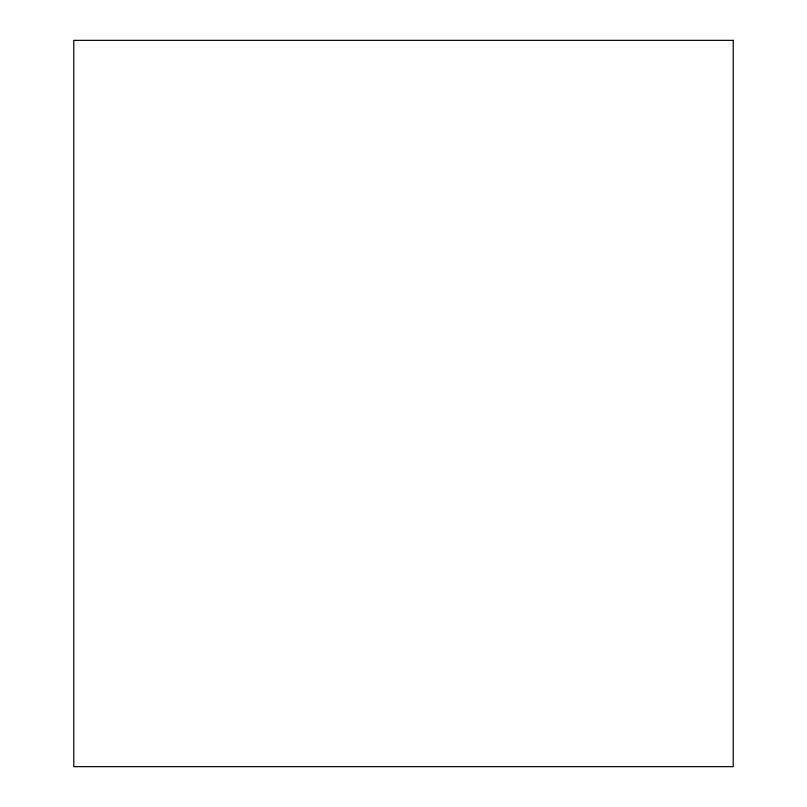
<?xml version="1.0" encoding="UTF-8"?>
<svg xmlns="http://www.w3.org/2000/svg" width="807" height="807" viewBox="0 0 807 807"><rect width="100%" height="100%" fill="white"/><g stroke="black" fill="none" stroke-linecap="round" stroke-linejoin="round"><path stroke-width="1.21" d="M733.22 40.35L73.78 40.35L73.78 766.65L733.22 766.65L733.22 40.35"/></g></svg>
